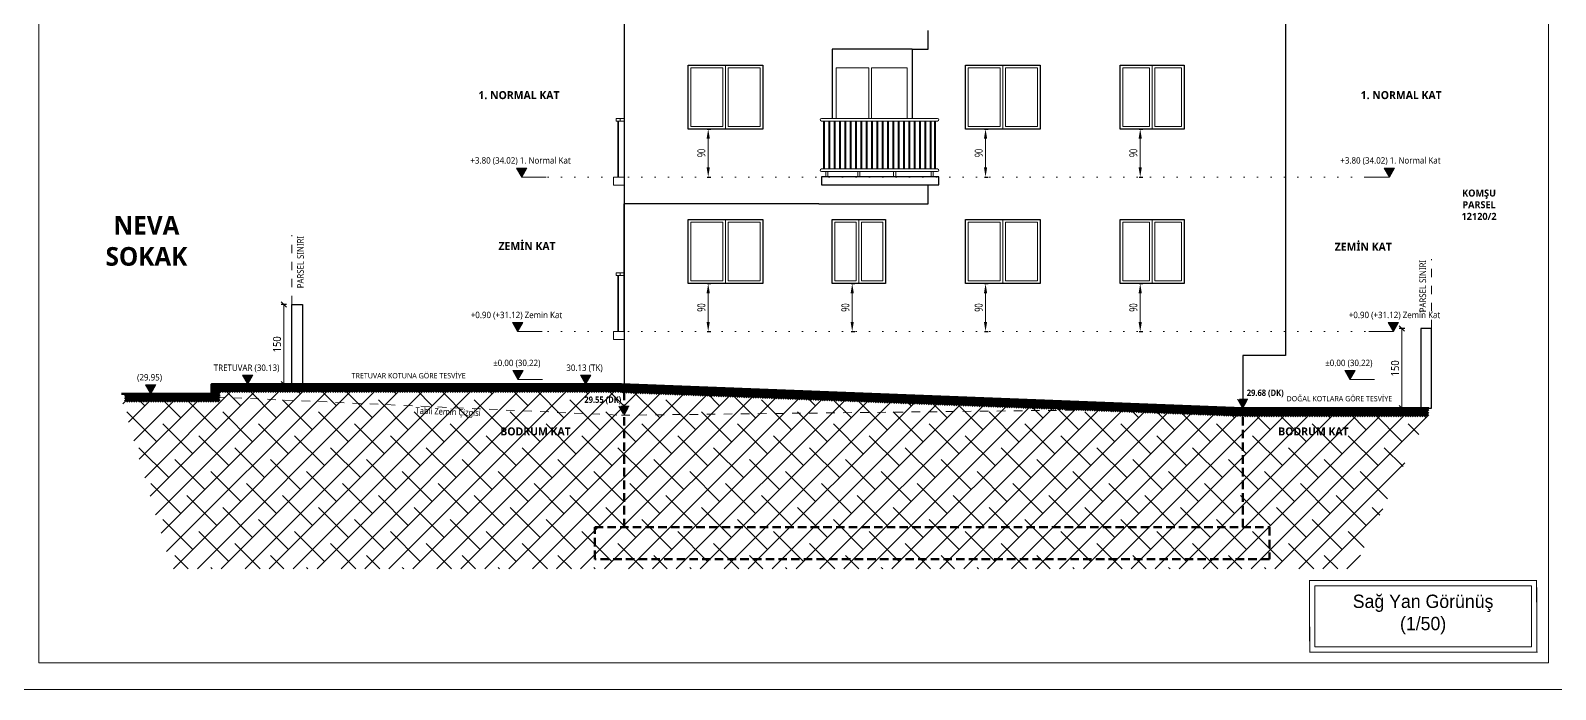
# Model space of a CAD drawing. Header units: metres. Extents: x 14968 to 56958, y -40276 to -31129.
# Drawn here: x 48706 to 51565, y -37376 to -36139 of the extents above; entities that cross this region are included whole.
import ezdxf
from ezdxf.enums import TextEntityAlignment as Align

# ---------------------------------------------------------------- set-up
doc = ezdxf.new("R2010")
doc.units = ezdxf.units.M
for name, pattern in [('DOT', [0.25, 0, -0.25]), ('HIDDEN2', [4.7625, 3.175, -1.5875]), ('JIS_02_1.2', [64.008, 32.004, -32.004])]:
    doc.linetypes.add(name, pattern=pattern)
doc.layers.get('0').update_dxf_attribs({"lineweight": 13})
doc.layers.get('Defpoints').update_dxf_attribs({"lineweight": 9})
for name, color, linetype, lineweight in [('A ANTET', 7, 'Continuous', 13), ('A DIŞ ZEMİN', 7, 'Continuous', 50), ('A DUVAR', 7, 'Continuous', 25), ('A DUVAR İZİ', 7, 'HIDDEN2', 50), ('A KORKULUK', 87, 'Continuous', 9), ('A KOT KESİT', 51, 'Continuous', 15), ('A PENCERE', 140, 'Continuous', 9), ('A TABİİ ZEMİN ÇİZGİSİ', 81, 'JIS_02_1.2', 9), ('A TOPRAK', 17, 'Continuous', 5), ('A YAZI', 7, 'Continuous', 13), ('A YAZI VAZ', 7, 'Continuous', 13), ('A ÖLÇÜ DIŞ', 31, 'Continuous', 13), ('A ÖLÇÜ KESİT', 31, 'Continuous', 9)]:
    doc.layers.add(name, color=color, linetype=linetype, lineweight=lineweight)
doc.layers.add('A KESİT DUVAR GÖRÜNÜŞ', color=7, linetype='Continuous', lineweight=9, true_color=0x848484)
doc.layers.add('A KOT KESİT KAT HİZASI', color=7, linetype='DOT', lineweight=15, true_color=0xffff7f)
doc.styles.add('HİB ARIAL 95', font='arial.ttf', dxfattribs={"width": 0.95})
doc.styles.add('HİB GENISO .9', font='GENISO.ttf', dxfattribs={"width": 0.9})
doc.styles.add('HİB Segoe Semibold', font='')
doc.styles.add('HİB Segoe Semilight .7', font='segoeuisl.ttf', dxfattribs={"width": 0.7})
doc.styles.add('HİB Segoe Semilight .95', font='segoeuisl.ttf', dxfattribs={"width": 0.9})
doc.styles.get('HİB Segoe Semibold').set_extended_font_data('Segoe UI Semibold')
doc.dimstyles.new('HİB', dxfattribs={"dimtxt": 12, "dimasz": 18, "dimexe": 5, "dimexo": 30, "dimgap": 5, "dimtad": 1, "dimdec": 0, "dimzin": 0, "dimdsep": 46, "dimtxsty": 'HİB GENISO .9', "dimblk": 'CLOSEDBLANK', "dimtsz": 5, "dimcen": 0.09, "dimclrd": 256, "dimclre": 256, "dimclrt": 256, "dimadec": 0, "dimazin": 0, "dimtfac": 1, "dimtdec": 4, "dimtix": 1, "dimtofl": 0, "dimtmove": 0, "dimatfit": 3, "dimfxl": 30, "dimfxlon": 1, "dimtvp": 1, "dimtolj": 1, "dimtzin": 0, "dimlwd": -1, "dimlwe": -3, "dimarcsym": 0})
doc.dimstyles.new('HİB New', dxfattribs={"dimtxt": 12, "dimasz": 18, "dimexe": 5, "dimexo": 30, "dimgap": 5, "dimtad": 1, "dimdec": 0, "dimzin": 0, "dimdsep": 46, "dimtxsty": 'HİB Segoe Semilight .7', "dimcen": 0.09, "dimclrd": 256, "dimclre": 256, "dimclrt": 256, "dimadec": 0, "dimazin": 0, "dimtfac": 1, "dimtdec": 4, "dimtix": 1, "dimtofl": 0, "dimtmove": 0, "dimatfit": 3, "dimfxl": 30, "dimfxlon": 1, "dimtvp": 1, "dimtolj": 1, "dimtzin": 0, "dimlwd": -1, "dimlwe": -3, "dimarcsym": 0})

# ---------------------------------------------------------------- blocks, each defined once
blk = doc.blocks.new('*D737')
at = {"layer": 'A ÖLÇÜ KESİT', "ltscale": 0.5}
for p, q in [((51281.9, -36703.1), (51271.9, -36693.1)), ((51276.9, -36848.1), (51276.9, -36698.1)), ((51271.9, -36843.1), (51281.9, -36853.1))]:
    blk.add_line(p, q, dxfattribs=at)
at = {"layer": 'A ÖLÇÜ KESİT', "lineweight": -3, "ltscale": 0.5}
for p, q in [((51282.1, -36698.1), (51271.9, -36698.1)), ((51270.7, -36848.1), (51271.9, -36848.1))]:
    blk.add_line(p, q, dxfattribs=at)
at = {"layer": 'Defpoints', "color": 0}
for p in [(51276.9, -36698.1), (51312.1, -36698.1), (51300.7, -36848.1)]:
    blk.add_point(p, dxfattribs=at)
at = {"layer": 'A ÖLÇÜ KESİT', "ltscale": 0.5, "insert": (51264.1, -36773.1), "char_height": 15, "attachment_point": 5, "rotation": 90, "style": 'HİB Segoe Semilight .95'}
blk.add_mtext('\\A1;150', dxfattribs=at)
blk = doc.blocks.new('_ClosedBlank')
at = {"color": 0, "linetype": 'ByBlock', "lineweight": -2}
for p, q in [((-1, 0.166667), (0, 0)), ((-1, 0.166667), (-1, -0.166667)), ((0, 0), (-1, -0.166667))]:
    blk.add_line(p, q, dxfattribs=at)
blk = doc.blocks.new('*D423')
at = {"layer": 'A ÖLÇÜ DIŞ', "lineweight": -3, "ltscale": 0.5}
for p, q in [((50494.3, -36324.1), (50501.2, -36324.1)), ((50494.3, -36414.1), (50501.2, -36414.1))]:
    blk.add_line(p, q, dxfattribs=at)
at = {"layer": 'A ÖLÇÜ DIŞ', "ltscale": 0.5}
blk.add_line((50496.2, -36342.1), (50496.2, -36396.1), dxfattribs=at)
at = {"layer": 'A ÖLÇÜ DIŞ'}
for points in [[(50499.2, -36342.1), (50493.2, -36342.1), (50496.2, -36324.1)], [(50493.2, -36396.1), (50499.2, -36396.1), (50496.2, -36414.1)]]:
    blk.add_solid(points, dxfattribs=at)
at = {"layer": 'Defpoints', "color": 0}
for p in [(50464.3, -36324.1), (50464.3, -36414.1), (50496.2, -36414.1)]:
    blk.add_point(p, dxfattribs=at)
at = {"layer": 'A ÖLÇÜ DIŞ', "ltscale": 0.5, "insert": (50483.4, -36369.1), "char_height": 15, "attachment_point": 5, "rotation": 90, "style": 'HİB Segoe Semilight .7'}
blk.add_mtext('\\A1;90', dxfattribs=at)
blk = doc.blocks.new('*D421')
at = {"layer": 'A ÖLÇÜ DIŞ', "lineweight": -3, "ltscale": 0.5}
for p, q in [((50494.3, -36614.1), (50501.2, -36614.1)), ((50494.3, -36704.1), (50501.2, -36704.1))]:
    blk.add_line(p, q, dxfattribs=at)
at = {"layer": 'A ÖLÇÜ DIŞ', "ltscale": 0.5}
blk.add_line((50496.2, -36632.1), (50496.2, -36686.1), dxfattribs=at)
at = {"layer": 'A ÖLÇÜ DIŞ'}
for points in [[(50499.2, -36632.1), (50493.2, -36632.1), (50496.2, -36614.1)], [(50493.2, -36686.1), (50499.2, -36686.1), (50496.2, -36704.1)]]:
    blk.add_solid(points, dxfattribs=at)
at = {"layer": 'Defpoints', "color": 0}
for p in [(50464.3, -36614.1), (50464.3, -36704.1), (50496.2, -36704.1)]:
    blk.add_point(p, dxfattribs=at)
at = {"layer": 'A ÖLÇÜ DIŞ', "ltscale": 0.5, "insert": (50483.4, -36659.1), "char_height": 15, "attachment_point": 5, "rotation": 90, "style": 'HİB Segoe Semilight .7'}
blk.add_mtext('\\A1;90', dxfattribs=at)
blk = doc.blocks.new('TABİİ ZEMİN ÖLÇÜSÜ')
at = {"ltscale": 0.5}
h = blk.add_hatch(color=256, dxfattribs=at)
h.dxf.hatch_style = 1
h.paths.add_polyline_path([(9.7, 16.9), (-9.7, 16.9), (0, 0)])
blk.add_lwpolyline([(9.7, 16.9), (-9.7, 16.9), (0, 0)], close=True, dxfattribs=at)
at = {"ltscale": 0.5, "style": 'HİB Segoe Semilight .95', "width": 0.9}
blk.add_attdef('KOT', text='', height=12, dxfattribs=at).set_placement((-0.1, 30.3), align=Align.MIDDLE)
blk = doc.blocks.new('*D422')
at = {"layer": 'A ÖLÇÜ DIŞ', "lineweight": -3, "ltscale": 0.5}
for p, q in [((49974.3, -36324.1), (49981.2, -36324.1)), ((49974.3, -36414.1), (49981.2, -36414.1))]:
    blk.add_line(p, q, dxfattribs=at)
at = {"layer": 'A ÖLÇÜ DIŞ', "ltscale": 0.5}
blk.add_line((49976.2, -36342.1), (49976.2, -36396.1), dxfattribs=at)
at = {"layer": 'A ÖLÇÜ DIŞ'}
for points in [[(49979.2, -36342.1), (49973.2, -36342.1), (49976.2, -36324.1)], [(49973.2, -36396.1), (49979.2, -36396.1), (49976.2, -36414.1)]]:
    blk.add_solid(points, dxfattribs=at)
at = {"layer": 'Defpoints', "color": 0}
for p in [(49944.3, -36324.1), (49944.3, -36414.1), (49976.2, -36414.1)]:
    blk.add_point(p, dxfattribs=at)
at = {"layer": 'A ÖLÇÜ DIŞ', "ltscale": 0.5, "insert": (49963.4, -36369.1), "char_height": 15, "attachment_point": 5, "rotation": 90, "style": 'HİB Segoe Semilight .7'}
blk.add_mtext('\\A1;90', dxfattribs=at)
blk = doc.blocks.new('*D420')
at = {"layer": 'A ÖLÇÜ DIŞ', "lineweight": -3, "ltscale": 0.5}
for p, q in [((49974.3, -36614.1), (49981.2, -36614.1)), ((49974.3, -36704.1), (49981.2, -36704.1))]:
    blk.add_line(p, q, dxfattribs=at)
at = {"layer": 'A ÖLÇÜ DIŞ', "ltscale": 0.5}
blk.add_line((49976.2, -36632.1), (49976.2, -36686.1), dxfattribs=at)
at = {"layer": 'A ÖLÇÜ DIŞ'}
for points in [[(49979.2, -36632.1), (49973.2, -36632.1), (49976.2, -36614.1)], [(49973.2, -36686.1), (49979.2, -36686.1), (49976.2, -36704.1)]]:
    blk.add_solid(points, dxfattribs=at)
at = {"layer": 'Defpoints', "color": 0}
for p in [(49944.3, -36614.1), (49944.3, -36704.1), (49976.2, -36704.1)]:
    blk.add_point(p, dxfattribs=at)
at = {"layer": 'A ÖLÇÜ DIŞ', "ltscale": 0.5, "insert": (49963.4, -36659.1), "char_height": 15, "attachment_point": 5, "rotation": 90, "style": 'HİB Segoe Semilight .7'}
blk.add_mtext('\\A1;90', dxfattribs=at)
blk = doc.blocks.new('KOT KESİT')
at = {"layer": 'A KOT KESİT', "transparency": 33554687}
h = blk.add_hatch(color=256, dxfattribs=at)
h.dxf.hatch_style = 1
h.paths.add_polyline_path([(9.7, 16.9), (-9.7, 16.9), (0, 0)])
at = {"layer": 'A KOT KESİT'}
blk.add_line((0, 0), (46.1, 0), dxfattribs=at)
blk.add_lwpolyline([(9.7, 16.9), (-9.7, 16.9), (0, 0)], close=True, dxfattribs=at)
at = {"layer": 'A KOT KESİT', "ltscale": 100, "transparency": 33554687, "style": 'HİB Segoe Semilight .95', "width": 0.95}
blk.add_attdef('YAZI', text='', height=12, dxfattribs=at).set_placement((-2.1, 25.2), align=Align.CENTER)
blk = doc.blocks.new('*D738')
at = {"layer": 'A ÖLÇÜ KESİT', "ltscale": 0.5}
for p, q in [((49185.5, -36658.1), (49175.5, -36648.1)), ((49180.5, -36803.1), (49180.5, -36653.1)), ((49175.5, -36798.1), (49185.5, -36808.1))]:
    blk.add_line(p, q, dxfattribs=at)
at = {"layer": 'A ÖLÇÜ KESİT', "lineweight": -3, "ltscale": 0.5}
for p, q in [((49185.7, -36653.1), (49175.5, -36653.1)), ((49174.4, -36803.1), (49175.5, -36803.1))]:
    blk.add_line(p, q, dxfattribs=at)
at = {"layer": 'Defpoints', "color": 0}
for p in [(49180.5, -36653.1), (49215.7, -36653.1), (49204.4, -36803.1)]:
    blk.add_point(p, dxfattribs=at)
at = {"layer": 'A ÖLÇÜ KESİT', "ltscale": 0.5, "insert": (49167.7, -36728.1), "char_height": 15, "attachment_point": 5, "rotation": 90, "style": 'HİB Segoe Semilight .95'}
blk.add_mtext('\\A1;150', dxfattribs=at)
blk = doc.blocks.new('BALKON YAN')
at = {"layer": 'A DUVAR', "ltscale": 0.5}
for p, q in [((25704.4, 3463.8), (25704.4, 3498.8)), ((25674.4, 3463.8), (25704.4, 3463.8)), ((25504.4, 3208.8), (25724.4, 3208.8)), ((25724.4, 3208.8), (25724.4, 3223.8))]:
    blk.add_line(p, q, dxfattribs=at)
at = {"layer": 'A DUVAR'}
for p, q in [((25674.4, 3463.8), (25524.4, 3463.8)), ((25524.4, 3463.8), (25524.4, 3333.8)), ((25674.4, 3463.8), (25674.4, 3333.8)), ((25724.4, 3223.8), (25504.4, 3223.8)), ((25504.4, 3223.8), (25504.4, 3208.8))]:
    blk.add_line(p, q, dxfattribs=at)
at = {"layer": 'A KORKULUK'}
for p, q in [((25504.4, 3333.8), (25721.9, 3333.8)), ((25504.4, 3328.8), (25721.9, 3328.8)), ((25504.4, 3238.8), (25721.9, 3238.8)), ((25504.4, 3233.8), (25721.9, 3233.8))]:
    blk.add_line(p, q, dxfattribs=at)
for points in [[(25510.4, 3328.8), (25510.4, 3238.8), (25508.4, 3238.8), (25508.4, 3328.8)], [(25518.4, 3328.8), (25518.4, 3238.8), (25520.4, 3238.8), (25520.4, 3328.8)], [(25528.4, 3328.8), (25528.4, 3238.8), (25530.4, 3238.8), (25530.4, 3328.8)], [(25538.4, 3328.8), (25538.4, 3238.8), (25540.4, 3238.8), (25540.4, 3328.8)], [(25548.4, 3328.8), (25548.4, 3238.8), (25550.4, 3238.8), (25550.4, 3328.8)], [(25558.4, 3328.8), (25558.4, 3238.8), (25560.4, 3238.8), (25560.4, 3328.8)], [(25568.4, 3328.8), (25568.4, 3238.8), (25570.4, 3238.8), (25570.4, 3328.8)], [(25578.4, 3328.8), (25578.4, 3238.8), (25580.4, 3238.8), (25580.4, 3328.8)], [(25588.4, 3328.8), (25588.4, 3238.8), (25590.4, 3238.8), (25590.4, 3328.8)], [(25598.4, 3328.8), (25598.4, 3238.8), (25600.4, 3238.8), (25600.4, 3328.8)], [(25610.4, 3328.8), (25610.4, 3238.8), (25608.4, 3238.8), (25608.4, 3328.8)], [(25620.4, 3328.8), (25620.4, 3238.8), (25618.4, 3238.8), (25618.4, 3328.8)], [(25630.4, 3328.8), (25630.4, 3238.8), (25628.4, 3238.8), (25628.4, 3328.8)], [(25640.4, 3328.8), (25640.4, 3238.8), (25638.4, 3238.8), (25638.4, 3328.8)], [(25650.4, 3328.8), (25650.4, 3238.8), (25648.4, 3238.8), (25648.4, 3328.8)], [(25660.4, 3328.8), (25660.4, 3238.8), (25658.4, 3238.8), (25658.4, 3328.8)], [(25670.4, 3328.8), (25670.4, 3238.8), (25668.4, 3238.8), (25668.4, 3328.8)], [(25680.4, 3328.8), (25680.4, 3238.8), (25678.4, 3238.8), (25678.4, 3328.8)], [(25690.4, 3328.8), (25690.4, 3238.8), (25688.4, 3238.8), (25688.4, 3328.8)], [(25700.4, 3328.8), (25700.4, 3238.8), (25698.4, 3238.8), (25698.4, 3328.8)], [(25710.4, 3328.8), (25710.4, 3238.8), (25708.4, 3238.8), (25708.4, 3328.8)], [(25718.4, 3328.8), (25718.4, 3238.8), (25716.4, 3238.8), (25716.4, 3328.8)], [(25512.4, 3233.8), (25512.4, 3223.8), (25516.4, 3223.8), (25516.4, 3233.8)], [(25572.4, 3233.8), (25572.4, 3223.8), (25576.4, 3223.8), (25576.4, 3233.8)], [(25639.6, 3233.8), (25639.6, 3223.8), (25643.6, 3223.8), (25643.6, 3233.8)], [(25709.9, 3233.8), (25709.9, 3223.8), (25713.9, 3223.8), (25713.9, 3233.8)]]:
    blk.add_lwpolyline(points, close=True, dxfattribs=at)
for centre, start, end in [((25504.4, 3331.3), 90, 270), ((25721.9, 3331.3), 270, 90), ((25504.4, 3236.3), 90, 270), ((25721.9, 3236.3), 270, 90)]:
    blk.add_arc(centre, 2.5, start, end, dxfattribs=at)
at = {"layer": 'A PENCERE'}
for points in [[(25593.5, 3333.8), (25593.5, 3428.8), (25531.9, 3428.8), (25531.9, 3333.8)], [(25665.2, 3333.8), (25665.2, 3428.8), (25598.5, 3428.8), (25598.5, 3333.8)]]:
    blk.add_lwpolyline(points, dxfattribs=at)
blk = doc.blocks.new('*D2459')
at = {"layer": 'A ÖLÇÜ DIŞ', "lineweight": -3, "ltscale": 0.5}
for p, q in [((50244.3, -36614.1), (50251.2, -36614.1)), ((50244.3, -36704.1), (50251.2, -36704.1))]:
    blk.add_line(p, q, dxfattribs=at)
at = {"layer": 'A ÖLÇÜ DIŞ', "ltscale": 0.5}
blk.add_line((50246.2, -36632.1), (50246.2, -36686.1), dxfattribs=at)
at = {"layer": 'A ÖLÇÜ DIŞ'}
for points in [[(50249.2, -36632.1), (50243.2, -36632.1), (50246.2, -36614.1)], [(50243.2, -36686.1), (50249.2, -36686.1), (50246.2, -36704.1)]]:
    blk.add_solid(points, dxfattribs=at)
at = {"layer": 'Defpoints', "color": 0}
for p in [(50214.3, -36614.1), (50214.3, -36704.1), (50246.2, -36704.1)]:
    blk.add_point(p, dxfattribs=at)
at = {"layer": 'A ÖLÇÜ DIŞ', "ltscale": 0.5, "insert": (50233.4, -36659.1), "char_height": 15, "attachment_point": 5, "rotation": 90, "style": 'HİB Segoe Semilight .7'}
blk.add_mtext('\\A1;90', dxfattribs=at)
blk = doc.blocks.new('*D2470')
at = {"layer": 'A ÖLÇÜ DIŞ', "lineweight": -3, "ltscale": 0.5}
for p, q in [((50784.3, -36324.1), (50791.2, -36324.1)), ((50784.3, -36414.1), (50791.2, -36414.1))]:
    blk.add_line(p, q, dxfattribs=at)
at = {"layer": 'A ÖLÇÜ DIŞ', "ltscale": 0.5}
blk.add_line((50786.2, -36342.1), (50786.2, -36396.1), dxfattribs=at)
at = {"layer": 'A ÖLÇÜ DIŞ'}
for points in [[(50789.2, -36342.1), (50783.2, -36342.1), (50786.2, -36324.1)], [(50783.2, -36396.1), (50789.2, -36396.1), (50786.2, -36414.1)]]:
    blk.add_solid(points, dxfattribs=at)
at = {"layer": 'Defpoints', "color": 0}
for p in [(50754.3, -36324.1), (50754.3, -36414.1), (50786.2, -36414.1)]:
    blk.add_point(p, dxfattribs=at)
at = {"layer": 'A ÖLÇÜ DIŞ', "ltscale": 0.5, "insert": (50773.4, -36369.1), "char_height": 15, "attachment_point": 5, "rotation": 90, "style": 'HİB Segoe Semilight .7'}
blk.add_mtext('\\A1;90', dxfattribs=at)
blk = doc.blocks.new('*D2471')
at = {"layer": 'A ÖLÇÜ DIŞ', "lineweight": -3, "ltscale": 0.5}
for p, q in [((50784.3, -36614.1), (50791.2, -36614.1)), ((50784.3, -36704.1), (50791.2, -36704.1))]:
    blk.add_line(p, q, dxfattribs=at)
at = {"layer": 'A ÖLÇÜ DIŞ', "ltscale": 0.5}
blk.add_line((50786.2, -36632.1), (50786.2, -36686.1), dxfattribs=at)
at = {"layer": 'A ÖLÇÜ DIŞ'}
for points in [[(50789.2, -36632.1), (50783.2, -36632.1), (50786.2, -36614.1)], [(50783.2, -36686.1), (50789.2, -36686.1), (50786.2, -36704.1)]]:
    blk.add_solid(points, dxfattribs=at)
at = {"layer": 'Defpoints', "color": 0}
for p in [(50754.3, -36614.1), (50754.3, -36704.1), (50786.2, -36704.1)]:
    blk.add_point(p, dxfattribs=at)
at = {"layer": 'A ÖLÇÜ DIŞ', "ltscale": 0.5, "insert": (50773.4, -36659.1), "char_height": 15, "attachment_point": 5, "rotation": 90, "style": 'HİB Segoe Semilight .7'}
blk.add_mtext('\\A1;90', dxfattribs=at)

msp = doc.modelspace()

# ---------------------------------------------------------------- hatches: boundary and pattern name
at = {"layer": 'A DIŞ ZEMİN', "ltscale": 0.5, "true_color": 0x848484, "transparency": 33554687}
h = msp.add_hatch(dxfattribs=at)
h.set_pattern_fill('ANSI31', color=252)
h.set_pattern_definition([(45, (7472.8835, -5369.2897), (-2.24506403, 2.24506403), [])])
h.paths.add_polyline_path([(49818.4, -36803.1), (49045.7, -36803.1), (49045.7, -36821.1), (48882.1, -36821.1), (48882.1, -36836.1), (49060.7, -36836.1), (49060.7, -36818.1), (49818.4, -36818.1)])
h = msp.add_hatch(dxfattribs=at)
h.set_pattern_fill('ANSI31', color=252)
h.set_pattern_definition([(45, (-1291.6928, 114.109), (-2.24506403, 2.24506403), [])])
h.paths.add_polyline_path([(50980.4, -36863.4), (50980.4, -36848.4), (49813.4, -36803.8), (49813.4, -36818.8)])
h = msp.add_hatch(dxfattribs=at)
h.set_pattern_fill('ANSI31', color=252)
h.set_pattern_definition([(45, (-945.189, 114.109), (-2.24506403, 2.24506403), [])])
h.paths.add_polyline_path([(51326.9, -36863.4), (51326.9, -36848.4), (50978.4, -36848.4), (50978.4, -36863.4)])
at = {"layer": 'A TOPRAK', "ltscale": 0.5, "transparency": 33554687}
h = msp.add_hatch(dxfattribs=at)
h.set_pattern_fill('ANSI38-METRIC', color=256, scale=10)
h.set_pattern_definition([(45, (0, -2), (-22.45064, 22.45064), []), (135, (0, -2), (-67.351921, 22.45064), [79.375, -47.625])])
h.paths.add_polyline_path([(48876.3, -36831.1), (48970.1, -37149.2), (51186.8, -37149.2), (51327.1, -36858.1), (50978.4, -36858.1), (49813.4, -36813.1), (49040.7, -36813.1), (49040.7, -36831.1)])

# ---------------------------------------------------------------- linework, layer by layer
at = {"layer": 'A ANTET'}
msp.add_lwpolyline([(28638.9, -34475.9), (56958.3, -34475.9), (56958.3, -37375.9), (28638.9, -37375.9)], close=True, dxfattribs=at)
at = {"layer": 'A ANTET', "linetype": 'ByBlock', "ltscale": 100}
msp.add_lwpolyline([(51104.1, -37305.9, 2.02, 2.02, 0), (51530.1, -37305.9, 2.02, 2.02, 0), (51529.4, -37171.2, 2.02, 2.02, 0), (51103.4, -37171.2, 2.02, 2.02, 0)], format="xyseb", close=True, dxfattribs=at)
msp.add_lwpolyline([(51113.6, -37181.3), (51519.6, -37181.3), (51519.6, -37295.8), (51113.6, -37295.8)], close=True, dxfattribs=at)
at = {"layer": 'A DIŞ ZEMİN', "ltscale": 0.5}
msp.add_lwpolyline([(51327.1, -36848.1), (50978.4, -36848.1), (49813.4, -36803.1), (49190.7, -36803.1), (49044.6, -36803.1), (49044.6, -36821.1), (48876.3, -36821.1)], dxfattribs=at)
at = {"layer": 'A DUVAR', "ltscale": 0.5}
for p, q in [((49818.4, -34979.1), (49818.4, -36803.1)), ((51058.4, -34979.1), (51058.5, -36749.1)), ((50183.5, -36464.1), (49818.4, -36464.1)), ((50978.5, -36749.1), (50978.5, -36848.1)), ((51058.5, -36749.1), (50978.5, -36749.1))]:
    msp.add_line(p, q, dxfattribs=at)
at = {"layer": 'A DUVAR'}
for p, q in [((50388.5, -36464.1), (50388.5, -36429.1)), ((49818.4, -36704.1), (49818.4, -36464.1)), ((50183.5, -36464.1), (50388.5, -36464.1))]:
    msp.add_line(p, q, dxfattribs=at)
for points in [[(49938.5, -36204.1), (50078.5, -36204.1), (50078.5, -36324.1), (49938.5, -36324.1)], [(50458.4, -36204.1), (50598.4, -36204.1), (50598.4, -36324.1), (50458.4, -36324.1)], [(50748.4, -36204.1), (50868.4, -36204.1), (50868.4, -36324.1), (50748.4, -36324.1)], [(49938.5, -36494.1), (50078.5, -36494.1), (50078.5, -36614.1), (49938.5, -36614.1)], [(50208.5, -36494.1), (50308.5, -36494.1), (50308.5, -36614.1), (50208.5, -36614.1)], [(50458.4, -36494.1), (50598.4, -36494.1), (50598.4, -36614.1), (50458.4, -36614.1)], [(50748.4, -36494.1), (50868.4, -36494.1), (50868.4, -36614.1), (50748.4, -36614.1)], [(49195.7, -36653.1), (49215.7, -36653.1), (49215.7, -36803.1), (49195.7, -36803.1)], [(51332.1, -36698.1), (51312.1, -36698.1), (51312.1, -36848.1), (51332.1, -36848.1)]]:
    msp.add_lwpolyline(points, close=True, dxfattribs=at)
at = {"layer": 'A DUVAR İZİ', "ltscale": 5}
for p, q in [((49818.4, -37071.1), (49818.4, -36803.1)), ((50978.5, -37071.1), (50978.5, -36848.1))]:
    msp.add_line(p, q, dxfattribs=at)
msp.add_lwpolyline([(49763.4, -37131.1), (49763.4, -37071.1), (51028.5, -37071.1), (51028.5, -37131.1)], close=True, dxfattribs=at)
at = {"layer": 'A KESİT DUVAR GÖRÜNÜŞ', "ltscale": 0.5}
for points in [[(49818.4, -36414.1), (49798.4, -36414.1), (49798.4, -36429.1), (49818.4, -36429.1)], [(49818.4, -36704.1), (49798.4, -36704.1), (49798.4, -36719.1), (49818.4, -36719.1)]]:
    msp.add_lwpolyline(points, dxfattribs=at)
at = {"layer": 'A KORKULUK', "ltscale": 0.5}
for p, q in [((49810.9, -36304.1), (49818.4, -36304.1)), ((49810.9, -36309.1), (49818.4, -36309.1)), ((49810.9, -36594.1), (49818.4, -36594.1)), ((49810.9, -36599.1), (49818.4, -36599.1))]:
    msp.add_line(p, q, dxfattribs=at)
for points in [[(49803.4, -36304.1), (49810.9, -36304.1), (49810.9, -36309.1), (49803.4, -36309.1)], [(49806.7, -36309.1), (49806.7, -36414.1), (49807.7, -36414.1), (49807.7, -36309.1)], [(49803.4, -36594.1), (49810.9, -36594.1), (49810.9, -36599.1), (49803.4, -36599.1)], [(49806.7, -36599.1), (49806.7, -36704.1), (49807.7, -36704.1), (49807.7, -36599.1)]]:
    msp.add_lwpolyline(points, close=True, dxfattribs=at)
at = {"layer": 'A KOT KESİT KAT HİZASI', "ltscale": 100}
for p, q in [((49676.1, -36414.1), (51233.8, -36414.1)), ((49676.1, -36704.1), (51233.8, -36704.1))]:
    msp.add_line(p, q, dxfattribs=at)
at = {"layer": 'A PENCERE'}
for p, q in [((50008.5, -36204.1), (50008.5, -36324.1)), ((50528.4, -36204.1), (50528.4, -36324.1)), ((50808.4, -36204.1), (50808.4, -36324.1)), ((50008.5, -36494.1), (50008.5, -36614.1)), ((50258.5, -36494.1), (50258.5, -36614.1)), ((50528.4, -36494.1), (50528.4, -36614.1)), ((50808.4, -36494.1), (50808.4, -36614.1))]:
    msp.add_line(p, q, dxfattribs=at)
for points in [[(49943.5, -36319.1), (49943.5, -36209.1), (50003.5, -36209.1), (50003.5, -36319.1)], [(50073.5, -36319.1), (50073.5, -36209.1), (50013.5, -36209.1), (50013.5, -36319.1)], [(50463.4, -36319.1), (50463.4, -36209.1), (50523.4, -36209.1), (50523.4, -36319.1)], [(50593.4, -36319.1), (50593.4, -36209.1), (50533.4, -36209.1), (50533.4, -36319.1)], [(50753.4, -36319.1), (50753.4, -36209.1), (50803.4, -36209.1), (50803.4, -36319.1)], [(50863.4, -36319.1), (50863.4, -36209.1), (50813.4, -36209.1), (50813.4, -36319.1)], [(49943.5, -36609.1), (49943.5, -36499.1), (50003.5, -36499.1), (50003.5, -36609.1)], [(50073.5, -36609.1), (50073.5, -36499.1), (50013.5, -36499.1), (50013.5, -36609.1)], [(50213.5, -36609.1), (50213.5, -36499.1), (50253.5, -36499.1), (50253.5, -36609.1)], [(50303.5, -36609.1), (50303.5, -36499.1), (50263.5, -36499.1), (50263.5, -36609.1)], [(50463.4, -36609.1), (50463.4, -36499.1), (50523.4, -36499.1), (50523.4, -36609.1)], [(50593.4, -36609.1), (50593.4, -36499.1), (50533.4, -36499.1), (50533.4, -36609.1)], [(50753.4, -36609.1), (50753.4, -36499.1), (50803.4, -36499.1), (50803.4, -36609.1)], [(50863.4, -36609.1), (50863.4, -36499.1), (50813.4, -36499.1), (50813.4, -36609.1)]]:
    msp.add_lwpolyline(points, close=True, dxfattribs=at)
at = {"layer": 'A TABİİ ZEMİN ÇİZGİSİ', "ltscale": 0.5}
for p, q in [((49195.7, -36653.1), (49195.7, -36523.1)), ((51332.1, -36698.1), (51332.1, -36568.1))]:
    msp.add_line(p, q, dxfattribs=at)
msp.add_lwpolyline([(48925.9, -36821.1), (49813.4, -36861.1), (50978.4, -36848.1)], dxfattribs=at)
at = {"layer": 'A YAZI VAZ', "ltscale": 0.5}
msp.add_lwpolyline([(48721, -34525.9), (51552, -34525.9), (51552, -37325.9), (48721, -37325.9)], close=True, dxfattribs=at)

# ---------------------------------------------------------------- block references
at = {"ltscale": 0.5}
msp.add_blockref('BALKON YAN', (24684.1, -39637.8), dxfattribs=at)
at = {"layer": 'A KOT KESİT'}
for p, values in [((49626.5, -36414.1), {'YAZI': '+3.80 (34.02) 1. Normal Kat'}), ((49618.9, -36704.1), {'YAZI': '+0.90 (+31.12) Zemin Kat'}), ((49112.8, -36803.1), {'YAZI': 'TRETUVAR (30.13)'}), ((49619.5, -36794.1), {'YAZI': '%%P0.00 (30.22)'}), ((49746.4, -36803.1), {'YAZI': '30.13 (TK)'}), ((51179.5, -36794.1), {'YAZI': '%%P0.00 (30.22)'}), ((48930.9, -36821.1), {'YAZI': '(29.95)'})]:
    msp.add_blockref('KOT KESİT', p, dxfattribs=at).add_auto_attribs(values)
ref = msp.add_blockref('KOT KESİT', (51253.4, -36414.1), dxfattribs=dict(at, xscale=-1))
ref.add_attrib('YAZI', '+3.80 (34.02) 1. Normal Kat', dxfattribs={"ltscale": 100, "transparency": 33554687, "height": 12, "style": 'HİB Segoe Semilight .95', "width": 0.95}).set_placement((51255.5, -36388.9), align=Align.CENTER)
ref = msp.add_blockref('KOT KESİT', (51261, -36704.1), dxfattribs=dict(at, xscale=-1))
ref.add_attrib('YAZI', '+0.90 (+31.12) Zemin Kat', dxfattribs={"ltscale": 100, "transparency": 33554687, "height": 12, "style": 'HİB Segoe Semilight .95', "width": 0.95}).set_placement((51263.1, -36678.9), align=Align.CENTER)
at = {"layer": 'A TABİİ ZEMİN ÇİZGİSİ', "ltscale": 0.5}
ref = msp.add_blockref('TABİİ ZEMİN ÖLÇÜSÜ', (49818.4, -36861.1), dxfattribs=at)
ref.add_attrib('KOT', '29.55 (DK)', dxfattribs={"ltscale": 0.5, "height": 12, "style": 'HİB Segoe Semibold', "width": 0.9}).set_placement((49778.6, -36833.2), align=Align.MIDDLE)
ref = msp.add_blockref('TABİİ ZEMİN ÖLÇÜSÜ', (50978.4, -36848.1), dxfattribs=at)
ref.add_attrib('KOT', '29.68 (DK)', dxfattribs={"ltscale": 0.5, "height": 12, "style": 'HİB Segoe Semibold', "width": 0.9}).set_placement((51020.6, -36820.2), align=Align.MIDDLE)

# ---------------------------------------------------------------- texts
at = {"layer": 'A ANTET', "linetype": 'ByBlock', "ltscale": 100, "insert": (51316.6, -37234.9), "char_height": 25, "width": 406, "attachment_point": 5, "style": 'HİB ARIAL 95'}
msp.add_mtext('Sağ Yan Görünüş\\P(1/50)', dxfattribs=at)
at = {"layer": 'A TABİİ ZEMİN ÇİZGİSİ', "ltscale": 0.5, "insert": (49559.3, -36851.1), "char_height": 12, "width": 141.183, "attachment_point": 3, "rotation": 357.8191, "style": 'HİB Segoe Semilight .95'}
msp.add_mtext('\\pxqc;Tabii Zemin Çizgisi', dxfattribs=at)
at = {"layer": 'A YAZI', "ltscale": 100}
for s, insert, char_height, width, attachment_point, style in [('\\pxi-3,l4,qc,t4;1. NORMAL KAT', (49746.8, -36252.9), 15, 265.894, 3, 'HİB Segoe Semibold'), ('\\pxi-3,l4,qc,t4;1. NORMAL KAT', (51135, -36252.9), 15, 265.894, 1, 'HİB Segoe Semibold'), ('\\pxqc;KOMŞU\\PPARSEL\\P12120/2', (51337.2, -36437.6), 13.125, 168.664, 1, 'HİB Segoe Semibold'), ('\\pxqc;NEVA\\PSOKAK', (48698, -36487.2), 35, 449.77, 1, 'HİB Segoe Semibold'), ('\\pxqc;ZEMİN KAT', (49524.1, -36536.1), 15, 224.885, 1, 'HİB Segoe Semibold'), ('\\pxqc;ZEMİN KAT', (51092, -36537.5), 15, 224.885, 1, 'HİB Segoe Semibold'), ('\\pxqc;TRETUVAR KOTUNA GÖRE TESVİYE', (49277.9, -36782), 10, 273.264, 1, 'HİB Segoe Semilight .95'), ('\\pxqc;DOĞAL KOTLARA GÖRE TESVİYE', (51023, -36825), 10, 273.264, 1, 'HİB Segoe Semilight .95'), ('\\pxqc;BODRUM KAT', (49539.9, -36884), 15, 224.885, 1, 'HİB Segoe Semibold'), ('\\pxqc;BODRUM KAT', (50998.5, -36884), 15, 224.885, 1, 'HİB Segoe Semibold')]:
    msp.add_mtext(s, dxfattribs=dict(at, insert=insert, char_height=char_height, width=width, attachment_point=attachment_point, style=style))
at = {"layer": 'A YAZI', "ltscale": 0.5, "char_height": 12.5, "width": 160.632, "rotation": 90, "style": 'HİB Segoe Semilight .95'}
for insert, attachment_point in [((49205.4, -36654.1), 1), ((51322.4, -36699.1), 7)]:
    msp.add_mtext('\\pxqc;PARSEL SINIRI', dxfattribs=dict(at, insert=insert, attachment_point=attachment_point))

# ---------------------------------------------------------------- dimensions: what is measured, and where the dimension line sits
at = {"layer": 'A ÖLÇÜ DIŞ', "ltscale": 0.5}
for base, p1, p2, picture, middle in [((49976.2, -36414.1), (49944.3, -36324.1), (49944.3, -36414.1), '*D422', (49963.4, -36369.1)), ((50496.2, -36414.1), (50464.3, -36324.1), (50464.3, -36414.1), '*D423', (50483.4, -36369.1)), ((50786.2, -36414.1), (50754.3, -36324.1), (50754.3, -36414.1), '*D2470', (50773.4, -36369.1)), ((49976.2, -36704.1), (49944.3, -36614.1), (49944.3, -36704.1), '*D420', (49963.4, -36659.1)), ((50246.2, -36704.1), (50214.3, -36614.1), (50214.3, -36704.1), '*D2459', (50233.4, -36659.1)), ((50496.2, -36704.1), (50464.3, -36614.1), (50464.3, -36704.1), '*D421', (50483.4, -36659.1)), ((50786.2, -36704.1), (50754.3, -36614.1), (50754.3, -36704.1), '*D2471', (50773.4, -36659.1))]:
    dim = msp.add_linear_dim(base=base, p1=p1, p2=p2, angle=90, dimstyle='HİB New', override={"dimtxt": 15}, dxfattribs=at)
    dim.commit()
    dim.dimension.update_dxf_attribs({"geometry": picture, "text_midpoint": middle})
at = {"layer": 'A ÖLÇÜ KESİT', "ltscale": 0.5}
for base, p1, p2, picture, middle in [((49180.5, -36653.1), (49204.4, -36803.1), (49215.7, -36653.1), '*D738', (49167.7, -36728.1)), ((51276.9, -36698.1), (51300.7, -36848.1), (51312.1, -36698.1), '*D737', (51264.1, -36773.1))]:
    dim = msp.add_linear_dim(base=base, p1=p1, p2=p2, angle=90, dimstyle='HİB', override={"dimtxt": 15, "dimtxsty": 'HİB Segoe Semilight .95'}, dxfattribs=at)
    dim.commit()
    dim.dimension.update_dxf_attribs({"geometry": picture, "text_midpoint": middle})

doc.saveas('drawing.dxf')
